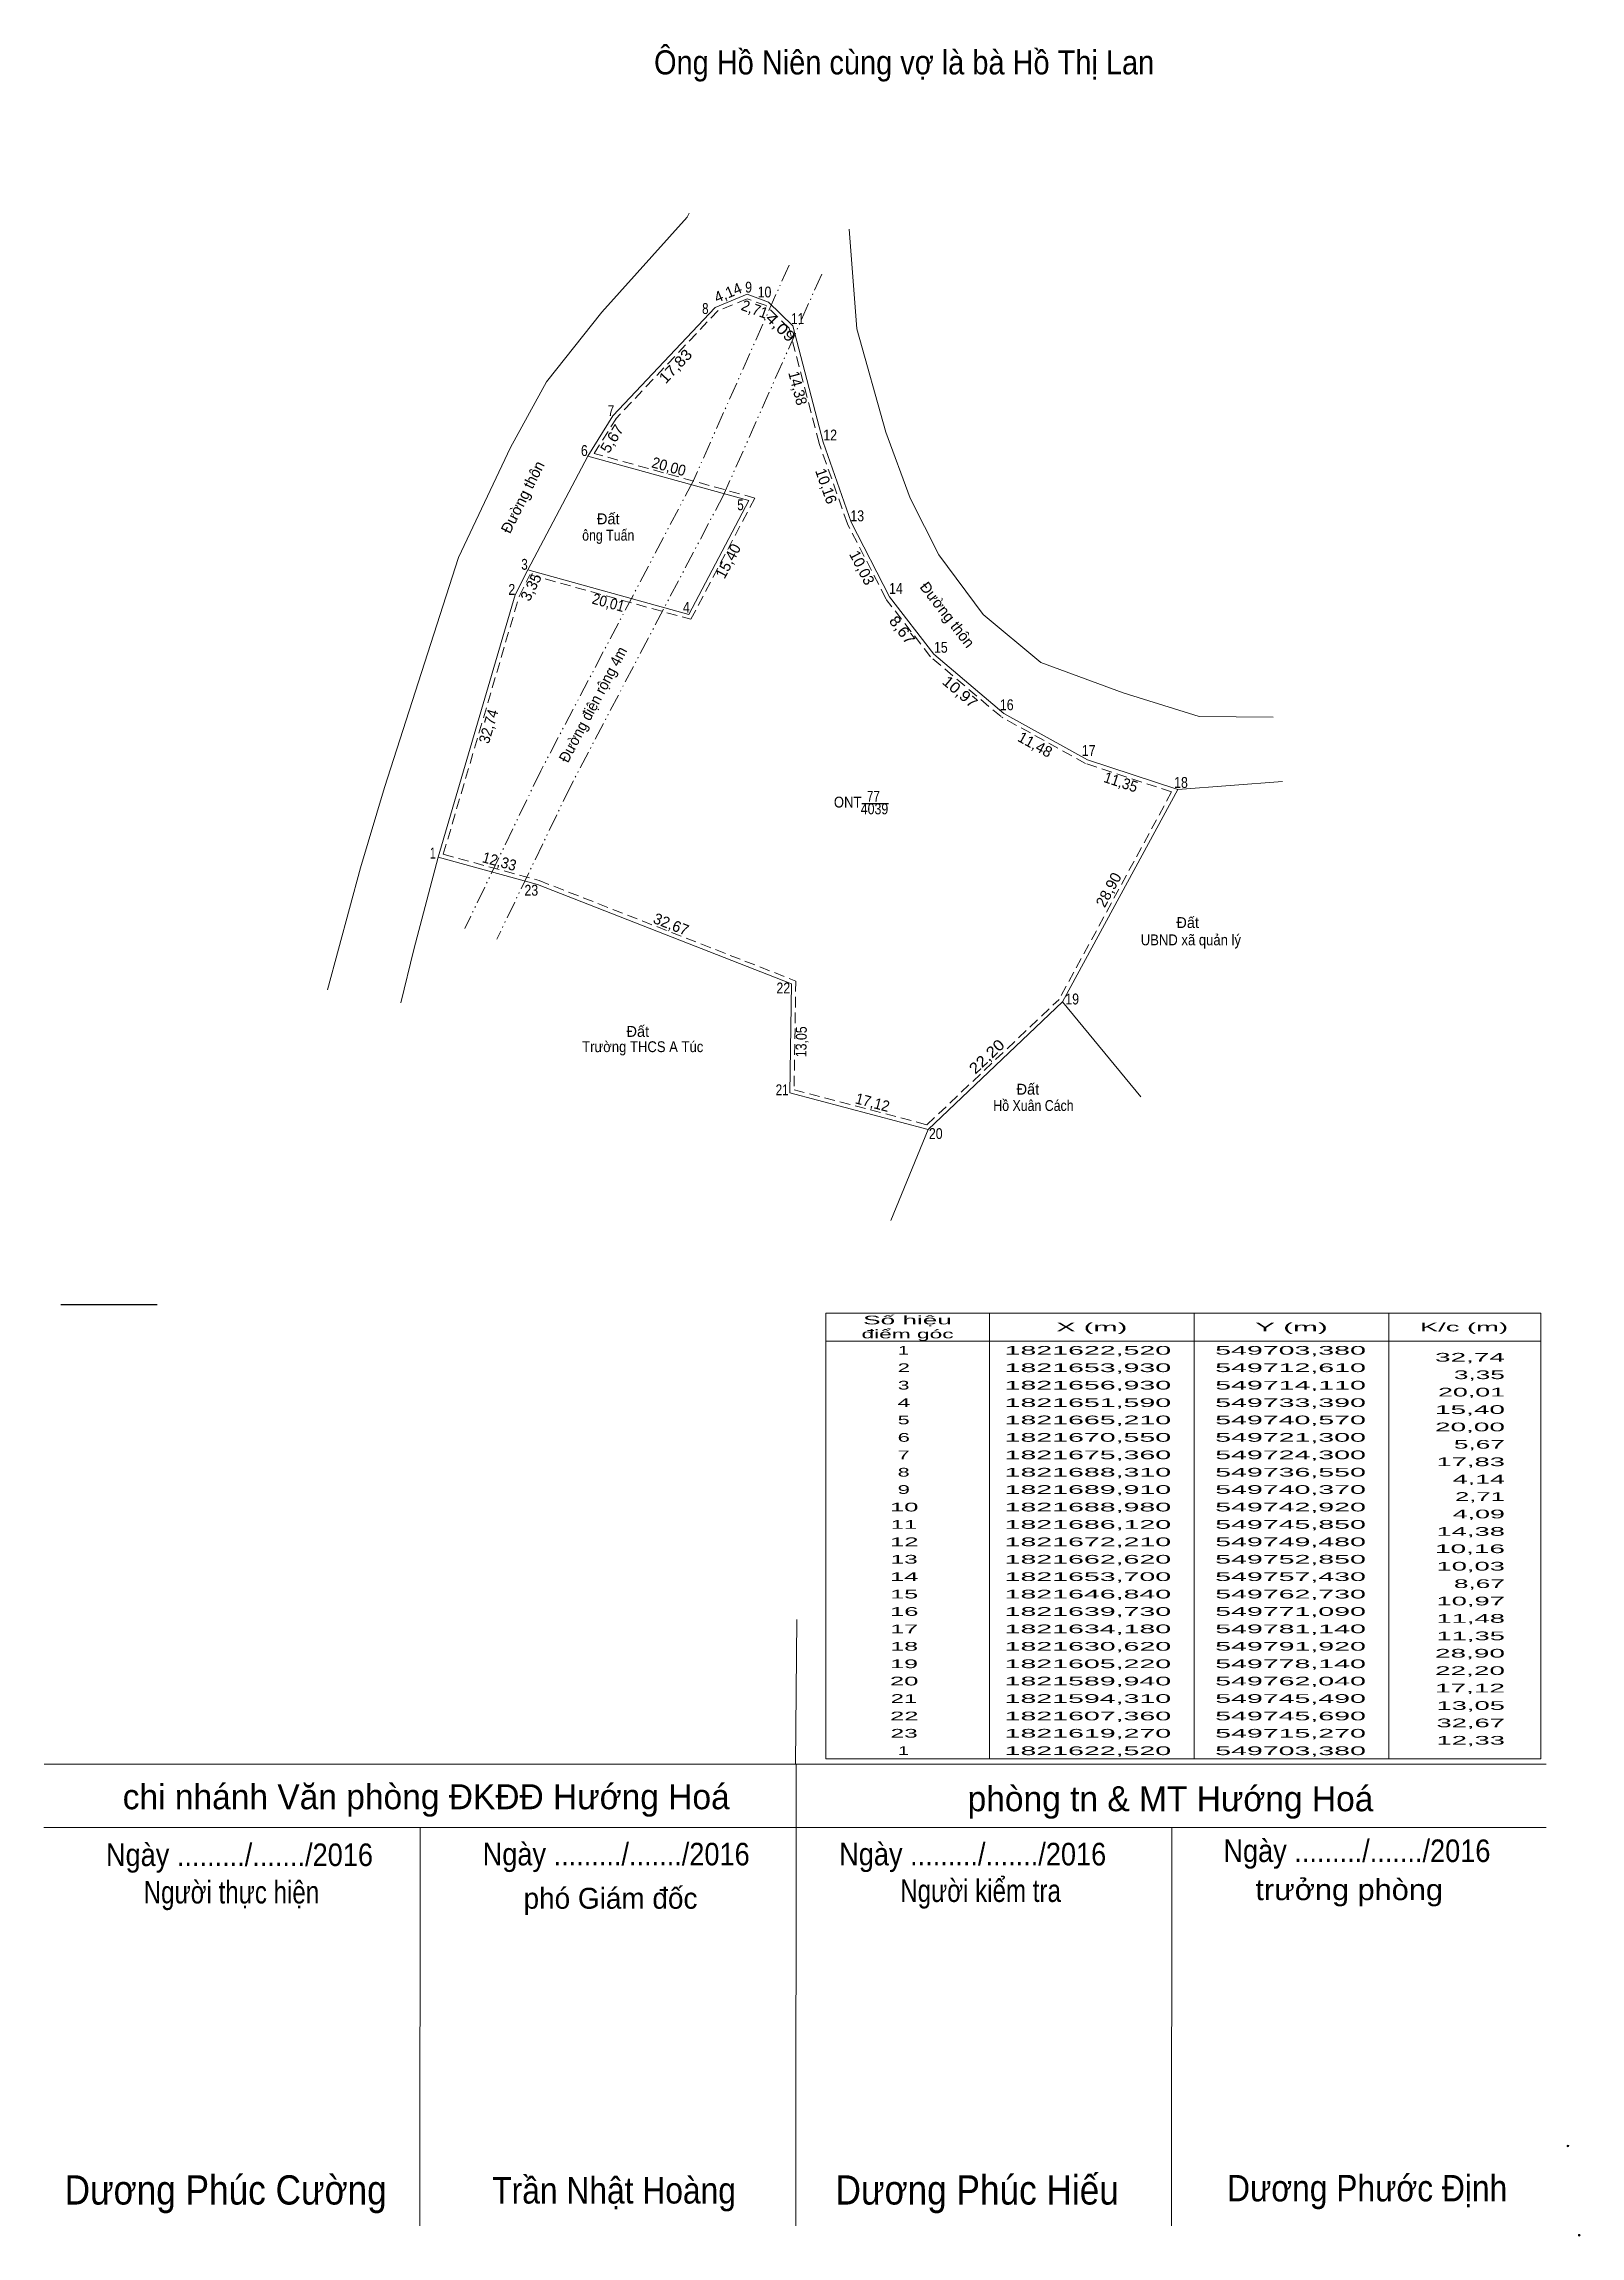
# Model space of a CAD drawing. Header units: metres. Extents: x 549656 to 549840, y 1821457 to 1821720.
import ezdxf
from ezdxf.enums import TextEntityAlignment as Align

# ---------------------------------------------------------------- set-up
doc = ezdxf.new("R2010")
doc.units = ezdxf.units.M
doc.header["$LTSCALE"] = 0.42
doc.header["$PDMODE"] = 32
doc.header["$PDSIZE"] = 0.21
doc.linetypes.add('DASH_DOUBLE_DOT', pattern=[9.2, 5, -1.2, 0.3, -1.2, 0.3, -1.2])
doc.linetypes.add('MEDIUM_DASHED', pattern=[4.5, 3, -1.5])
for name, color, linetype, lineweight in [('16', 7, 'Continuous', 25), ('17', 7, 'Continuous', 13), ('6', 7, 'Continuous', 13), ('63', 7, 'Continuous', 13)]:
    doc.layers.add(name, color=color, linetype=linetype, lineweight=lineweight)
doc.layers.add('34', color=7, linetype='Continuous')

msp = doc.modelspace()

# ---------------------------------------------------------------- linework, layer by layer
at = {"layer": '16'}
msp.add_line((549669.75, 1821568.93), (549658.22, 1821568.93), dxfattribs=at)
at = {"layer": '16', "lineweight": 13}
msp.add_line((549746.34, 1821531.29), (549746.17, 1821513.96), dxfattribs=at)
at = {"layer": '17'}
for p, q in [((549746.2, 1821458.7), (549746.24, 1821513.96)), ((549701.2, 1821458.7), (549701.24, 1821506.36)), ((549791.2, 1821458.7), (549791.24, 1821506.36))]:
    msp.add_line(p, q, dxfattribs=at)
at = {"layer": '6', "linetype": 'MEDIUM_DASHED'}
for p, q in [((549736.91, 1821687.97), (549724.66, 1821675.02)), ((549724.72, 1821675.1), (549722.07, 1821670.85)), ((549752.38, 1821662.45), (549749.01, 1821672.04)), ((549756.99, 1821653.47), (549752.41, 1821662.39)), ((549762.33, 1821646.53), (549757.03, 1821653.39)), ((549770.77, 1821639.35), (549762.41, 1821646.46)), ((549780.9, 1821633.74), (549770.85, 1821639.29)), ((549791.2, 1821630.34), (549780.98, 1821633.71)), ((549791.2, 1821630.34), (549777.73, 1821605.51)), ((549761.9, 1821590.49), (549777.73, 1821605.51))]:
    msp.add_line(p, q, dxfattribs=at)
at = {"layer": '6'}
for p, q in [((549721.3, 1821670.55), (549714.11, 1821656.93)), ((549791.92, 1821630.62), (549804.48, 1821631.6)), ((549791.92, 1821630.62), (549804.48, 1821631.6)), ((549791.92, 1821630.62), (549778.14, 1821605.22)), ((549694.08, 1821621.27), (549690.14, 1821606.63)), ((549778.14, 1821605.22), (549787.5, 1821593.84)), ((549762.04, 1821589.94), (549757.6, 1821579.02)), ((549656.2, 1821513.96), (549836.04, 1821513.96)), ((549656.18, 1821506.36), (549836.04, 1821506.36))]:
    msp.add_line(p, q, dxfattribs=at)
at = {"layer": '6', "lineweight": 25}
msp.add_line((549754.12, 1821628.97), (549757.31, 1821628.97), dxfattribs=at)
at = {"layer": '6'}
for points in [[(549722.99, 1821687.78), (549733.18, 1821699.16), (549733.42, 1821699.62)], [(549733.42, 1821699.62), (549733.18, 1821699.16), (549722.99, 1821687.78)], [(549803.36, 1821639.27), (549794.48, 1821639.38), (549785.38, 1821642.21), (549775.53, 1821645.85), (549768.65, 1821651.59), (549763.31, 1821658.71), (549759.91, 1821665.5), (549756.98, 1821673.4), (549753.52, 1821685.77), (549752.59, 1821697.72)], [(549791.92, 1821630.62), (549781.14, 1821634.18), (549771.09, 1821639.73), (549762.73, 1821646.84), (549757.43, 1821653.7), (549752.85, 1821662.62), (549749.48, 1821672.21), (549745.85, 1821686.12), (549742.92, 1821688.98), (549740.37, 1821689.91), (549736.55, 1821688.31), (549724.3, 1821675.36)], [(549722.99, 1821687.78), (549716.37, 1821679.41), (549712.03, 1821671.55), (549705.82, 1821658.41)], [(549714.11, 1821656.93), (549733.39, 1821651.59), (549740.57, 1821665.21), (549721.3, 1821670.55), (549724.3, 1821675.36)], [(549694.09, 1821621.27), (549696.96, 1821630.85), (549705.82, 1821658.41)], [(549703.38, 1821622.52), (549700.46, 1821611.46), (549698.9, 1821605.08)]]:
    msp.add_lwpolyline(points, dxfattribs=at)
at = {"layer": '6', "linetype": 'DASH_DOUBLE_DOT'}
for points in [[(549745.4, 1821693.4), (549733.95, 1821667.62), (549715.68, 1821632.88), (549706.59, 1821614)], [(549749.31, 1821692.33), (549737.55, 1821665.88), (549719.26, 1821631.08), (549710.41, 1821612.71)]]:
    msp.add_lwpolyline(points, dxfattribs=at)
at = {"layer": '6'}
msp.add_lwpolyline([(549703.38, 1821622.52), (549712.61, 1821653.93), (549714.11, 1821656.93), (549733.39, 1821651.59), (549740.57, 1821665.21), (549721.3, 1821670.55), (549724.3, 1821675.36), (549736.55, 1821688.31), (549740.37, 1821689.91), (549742.92, 1821688.98), (549745.85, 1821686.12), (549749.48, 1821672.21), (549752.85, 1821662.62), (549757.43, 1821653.7), (549762.73, 1821646.84), (549771.09, 1821639.73), (549781.14, 1821634.18), (549791.92, 1821630.62), (549778.14, 1821605.22), (549762.04, 1821589.94), (549745.49, 1821594.31), (549745.69, 1821607.36), (549715.27, 1821619.27)], close=True, dxfattribs=at)
at = {"layer": '6', "linetype": 'MEDIUM_DASHED'}
for points in [[(549749, 1821672.08), (549745.41, 1821685.85), (549742.64, 1821688.55), (549740.38, 1821689.37), (549736.74, 1821687.85)], [(549714.38, 1821656.34), (549733.64, 1821651), (549741.3, 1821665.52), (549722.07, 1821670.85)], [(549704, 1821622.87), (549713.08, 1821653.74), (549714.38, 1821656.34)], [(549704, 1821622.87), (549715.48, 1821619.73), (549746.2, 1821607.7), (549746, 1821594.69), (549761.9, 1821590.49)]]:
    msp.add_lwpolyline(points, dxfattribs=at)
at = {"layer": '6'}
for p in [(549838.64, 1821468.25), (549840, 1821457.56)]:
    msp.add_point(p, dxfattribs=at)
at = {"layer": '63'}
for p, q in [((549769.38, 1821567.95), (549769.38, 1821514.6)), ((549793.88, 1821567.95), (549793.88, 1821514.6)), ((549817.21, 1821567.95), (549817.21, 1821514.6)), ((549749.78, 1821564.61), (549835.41, 1821564.61))]:
    msp.add_line(p, q, dxfattribs=at)
msp.add_lwpolyline([(549749.78, 1821567.95), (549835.41, 1821567.95), (549835.41, 1821514.6), (549749.78, 1821514.6)], close=True, dxfattribs=at)

# ---------------------------------------------------------------- texts
at = {"layer": '34', "width": 0.9}
msp.add_text('Ông Hồ Niên cùng vợ là bà Hồ Thị Lan', height=2.88, dxfattribs=at).set_placement((549729.23, 1821716.23))
at = {"layer": '6'}
for s, rotation, p in [('4,14', 22.726, (549738.3239, 1821689.5018)), ('Đường thôn', 63.392, (549714.0856, 1821665.3439)), ('10,16', 289.362, (549749.2209, 1821666.7355)), ('15,40', 62.203, (549738.6821, 1821657.6769)), ('10,03', 297.178, (549753.5503, 1821656.8819)), ('3,35', 63.435, (549715.0797, 1821654.5693)), ('Đường thôn', 307.689, (549763.8295, 1821651.1524)), ('11,48', 331.091, (549774.5458, 1821635.4455)), ('28,90', 61.519, (549784.2188, 1821618.31)), ('32,67', 338.619, (549731.043, 1821613.8975))]:
    msp.add_text(s, height=1.3, rotation=rotation, dxfattribs=at).set_placement(p, align=Align.CENTER)
for s, width, p in [(' 9', 0.85, (549740.96, 1821690.11)), (' 10', 0.85, (549743.28, 1821689.53)), (' 8', 0.8, (549735.76, 1821687.55)), (' 11', 0.8, (549747.2, 1821686.35)), (' 7', 0.8, (549724.46, 1821675.32)), (' 12', 0.85, (549751.14, 1821672.41)), (' 6', 0.85, (549721.3, 1821670.55)), (' 5', 0.8, (549739.97, 1821664.06)), (' 13', 0.85, (549754.38, 1821662.74)), (' 3', 0.8, (549714.11, 1821656.93)), (' 2', 0.85, (549712.61, 1821653.93)), (' 14', 0.85, (549759.01, 1821654.05)), (' 4', 0.85, (549733.51, 1821651.79)), (' 15', 0.85, (549764.39, 1821647)), (' 16', 0.85, (549772.28, 1821640.12)), (' 17', 0.85, (549782.09, 1821634.65)), (' 18', 0.85, (549793.14, 1821630.82)), ('ONT ', 0.9, (549754.5, 1821628.47)), (' 1', 0.75, (549703.11, 1821622.36)), (' 23', 0.85, (549715.36, 1821617.92)), ('UBND xã quản lý', 0.9, (549799.5, 1821611.98)), (' 22', 0.85, (549745.53, 1821606.22)), (' 19', 0.85, (549780.11, 1821604.9)), ('Trường THCS A Túc', 0.9, (549735.13, 1821599.19)), (' 21', 0.8, (549745.34, 1821594.03)), ('Hồ Xuân Cách ', 0.85, (549779.87, 1821592.15)), (' 20', 0.85, (549763.78, 1821588.79))]:
    msp.add_text(s, height=1.3, dxfattribs=dict(at, width=width)).set_placement(p, align=Align.RIGHT)
for s, rotation, width, p in [('2,71', 339.963, 0.95, (549741.0673, 1821687.513)), ('4,09', 315.693, 1.2, (549743.926, 1821685.4898)), ('17,83', 46.591, 1.1, (549732.2664, 1821680.8533)), ('14,38', 284.626, 0.95, (549745.8143, 1821678.5091)), ('5,67', 58.048, 1.05, (549724.7467, 1821672.276)), ('20,00', 344.511, 0.95, (549730.8364, 1821668.6668)), ('20,01', 344.519, 0.9, (549723.6015, 1821652.3878)), ('8,67', 307.689, 1.1, (549758.4179, 1821649.3124)), ('Đường điện rộng 4m', 62.203, 0.95, (549722.4887, 1821640.5019)), ('10,97', 319.62, 1.1, (549765.4439, 1821641.8218)), ('32,74', 73.624, 0.95, (549710.0368, 1821638.0067)), ('11,35', 341.725, 0.95, (549784.9162, 1821630.9074)), ('12,33', 344.712, 0.95, (549710.5536, 1821621.4033)), ('13,05', 89.122, 0.85, (549747.4987, 1821600.42)), ('22,20', 43.503, 1.15, (549769.5075, 1821598.195)), ('17,12', 345.209, 0.95, (549755.2291, 1821592.5448))]:
    msp.add_text(s, height=1.3, rotation=rotation, dxfattribs=dict(at, width=width)).set_placement(p, align=Align.CENTER)
for s, height, p in [('Đất', 1.3, (549723.75, 1821662.38)), ('chi nhánh Văn phòng ĐKĐĐ Hướng Hoá', 3, (549701.955, 1821508.56)), ('phòng tn & MT Hướng Hoá', 3, (549791.06, 1821508.32)), ('phó Giám đốc', 2.5, (549724.02, 1821496.65))]:
    msp.add_text(s, height=height, dxfattribs=at).set_placement(p, align=Align.CENTER)
for s, height, width, p in [('ông Tuấn', 1.3, 0.85, (549723.75, 1821660.42)), ('4039', 1.3, 0.85, (549755.625, 1821627.66)), ('77', 1.3, 0.8, (549755.49, 1821629.16)), ('Ngày ........./......./2016', 2.7, 0.9, (549679.6, 1821501.76)), ('Ngày ........./......./2016', 2.7, 0.9, (549724.7, 1821501.84)), ('Ngày ........./......./2016', 2.7, 0.9, (549767.38, 1821501.84)), ('Ngày ........./......./2016', 2.7, 0.9, (549813.38, 1821502.24)), ('Người kiểm tra', 2.7, 0.8, (549768.325, 1821497.46)), (' trưởng phòng', 2.5, 1.1, (549811.945, 1821497.68)), ('Người thực hiện', 2.7, 0.8, (549678.64, 1821497.28)), ('Dương Phúc Cường', 3.5, 0.9, (549677.95, 1821461.24)), ('Trần Nhật Hoàng', 3.16, 0.9, (549724.45, 1821461.36)), ('Dương Phúc Hiếu', 3.5, 0.9, (549767.92, 1821461.24)), ('Dương Phước Định', 3.16, 0.9, (549814.605, 1821461.62))]:
    msp.add_text(s, height=height, dxfattribs=dict(at, width=width)).set_placement(p, align=Align.CENTER)
for p in [(549794.47, 1821614.05), (549728.64, 1821601.02), (549775.34, 1821594.1)]:
    msp.add_text('Đất', height=1.3, dxfattribs=at).set_placement(p, align=Align.RIGHT)
at = {"layer": '63'}
for s, width, p in [('điểm góc', 1.95, (549759.58, 1821564.93)), ('Số hiệu', 2.25, (549759.575, 1821566.6)), ('X (m)', 2.5, (549781.635, 1821565.76)), ('Y (m)', 2.55, (549805.54, 1821565.76)), ('K/c (m)', 2.35, (549826.2, 1821565.76)), (' 1', 1.7, (549758.76, 1821562.97)), ('1821622,520', 2.45, (549781.17, 1821562.97)), ('549703,380', 2.45, (549805.435, 1821562.97)), (' 2', 1.9, (549758.765, 1821560.89)), ('1821653,930', 2.45, (549781.17, 1821560.89)), ('549712,610', 2.45, (549805.435, 1821560.89)), (' 3', 1.8, (549758.765, 1821558.8)), ('1821656,930', 2.45, (549781.17, 1821558.8)), ('549714,110', 2.45, (549805.435, 1821558.8)), (' 4', 1.95, (549758.765, 1821556.71)), (' 5', 1.85, (549758.76, 1821554.64)), ('1821651,590', 2.45, (549781.17, 1821556.71)), ('1821665,210', 2.45, (549781.17, 1821554.64)), ('549733,390', 2.45, (549805.435, 1821556.71)), ('549740,570', 2.45, (549805.435, 1821554.64)), (' 6', 1.9, (549758.765, 1821552.55)), ('1821670,550', 2.45, (549781.17, 1821552.55)), ('549721,300', 2.45, (549805.435, 1821552.55)), (' 7', 1.85, (549758.76, 1821550.46)), ('1821675,360', 2.45, (549781.17, 1821550.46)), ('549724,300', 2.45, (549805.435, 1821550.46)), (' 8', 1.85, (549758.76, 1821548.38)), ('1821688,310', 2.45, (549781.17, 1821548.38)), ('549736,550', 2.45, (549805.435, 1821548.38)), (' 10', 2.2, (549758.75, 1821544.21)), (' 9', 1.9, (549758.76, 1821546.31)), ('1821689,910', 2.45, (549781.17, 1821546.31)), ('1821688,980', 2.45, (549781.17, 1821544.21)), ('549740,370', 2.45, (549805.435, 1821546.31)), ('549742,920', 2.45, (549805.435, 1821544.21)), (' 11', 2.05, (549758.755, 1821542.13)), ('1821686,120', 2.45, (549781.17, 1821542.13)), ('549745,850', 2.45, (549805.435, 1821542.13)), (' 12', 2.2, (549758.76, 1821540.05)), ('1821672,210', 2.45, (549781.17, 1821540.05)), ('549749,480', 2.45, (549805.435, 1821540.05)), (' 13', 2.1, (549758.77, 1821537.96)), ('1821662,620', 2.45, (549781.17, 1821537.96)), ('549752,850', 2.45, (549805.435, 1821537.96)), (' 14', 2.2, (549758.75, 1821535.88)), (' 15', 2.15, (549758.765, 1821533.79)), ('1821653,700', 2.45, (549781.17, 1821535.88)), ('1821646,840', 2.45, (549781.17, 1821533.79)), ('549757,430', 2.45, (549805.435, 1821535.88)), ('549762,730', 2.45, (549805.435, 1821533.79)), (' 16', 2.2, (549758.76, 1821531.71)), ('1821639,730', 2.45, (549781.17, 1821531.71)), ('549771,090', 2.45, (549805.435, 1821531.71)), (' 17', 2.15, (549758.765, 1821529.63)), ('1821634,180', 2.45, (549781.17, 1821529.63)), ('549781,140', 2.45, (549805.435, 1821529.63)), (' 18', 2.15, (549758.765, 1821527.54)), ('1821630,620', 2.45, (549781.17, 1821527.54)), ('549791,920', 2.45, (549805.435, 1821527.54)), (' 20', 2.2, (549758.75, 1821523.38)), (' 19', 2.15, (549758.755, 1821525.45)), ('1821605,220', 2.45, (549781.17, 1821525.45)), ('1821589,940', 2.45, (549781.17, 1821523.38)), ('549778,140', 2.45, (549805.435, 1821525.45)), ('549762,040', 2.45, (549805.435, 1821523.38)), (' 21', 2.05, (549758.755, 1821521.29)), ('1821594,310', 2.45, (549781.17, 1821521.29)), ('549745,490', 2.45, (549805.435, 1821521.29)), (' 22', 2.2, (549758.76, 1821519.2)), ('1821607,360', 2.45, (549781.17, 1821519.2)), ('549745,690', 2.45, (549805.435, 1821519.2)), (' 23', 2.1, (549758.77, 1821517.13)), (' 1', 1.7, (549758.76, 1821515.04)), ('1821619,270', 2.45, (549781.17, 1821517.13)), ('1821622,520', 2.45, (549781.17, 1821515.04)), ('549715,270', 2.45, (549805.435, 1821517.13)), ('549703,380', 2.45, (549805.435, 1821515.04))]:
    msp.add_text(s, height=1.042, dxfattribs=dict(at, width=width)).set_placement(p, align=Align.CENTER)
for s, width, p in [('32,74', 2.4, (549831.1, 1821562.14)), ('3,35', 2.25, (549831.09, 1821560.05)), ('20,01', 2.3, (549831.11, 1821557.97)), ('15,40', 2.4, (549831.1, 1821555.88)), ('20,00', 2.4, (549831.1, 1821553.8)), ('5,67', 2.25, (549831.09, 1821551.72)), ('17,83', 2.35, (549831.1, 1821549.63)), ('4,14', 2.3, (549831.1, 1821547.55)), ('2,71', 2.2, (549831.09, 1821545.47)), ('14,38', 2.35, (549831.1, 1821541.29)), ('4,09', 2.3, (549831.09, 1821543.38)), ('10,16', 2.4, (549831.1, 1821539.22)), ('10,03', 2.35, (549831.1, 1821537.13)), ('8,67', 2.25, (549831.09, 1821535.04)), ('10,97', 2.35, (549831.1, 1821532.96)), ('11,48', 2.35, (549831.1, 1821530.88)), ('11,35', 2.35, (549831.1, 1821528.79)), ('28,90', 2.4, (549831.1, 1821526.71)), ('22,20', 2.4, (549831.1, 1821524.63)), ('17,12', 2.4, (549831.1, 1821522.54)), ('13,05', 2.35, (549831.1, 1821520.45)), ('32,67', 2.35, (549831.1, 1821518.37)), ('12,33', 2.35, (549831.1, 1821516.29))]:
    msp.add_text(s, height=1.042, dxfattribs=dict(at, width=width)).set_placement(p, align=Align.RIGHT)

doc.saveas('drawing.dxf')
